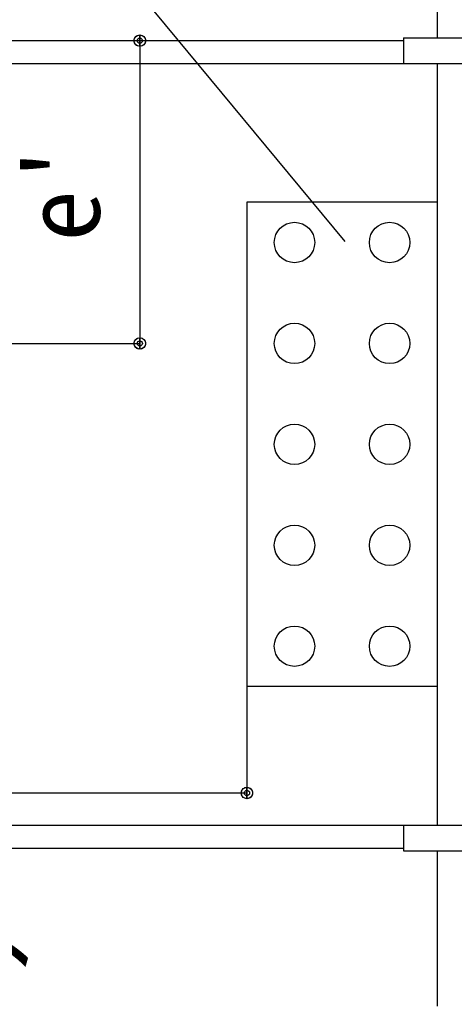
# Model space of a CAD drawing. Units: millimetres, scale not verified. Extents: x -27088 to 3772, y -2667 to 2667.
# Drawn here: x -575.2 to -373.5, y 1205.7 to 1663.9 of the extents above; entities that cross this region are included whole.
import ezdxf
from ezdxf.enums import TextEntityAlignment as Align

# ---------------------------------------------------------------- set-up
doc = ezdxf.new("R2010")
doc.units = ezdxf.units.MM
doc.header["$LTSCALE"] = 8
doc.linetypes.add('USER3', pattern=[50.8, 31.75, -6.35, 6.35, -6.35])
for name, color, linetype in [('0-0_0', 7, 'Continuous'), ('0-1_HARI', 7, 'Continuous'), ('0-3_SUNPOU', 7, 'Continuous')]:
    doc.layers.add(name, color=color, linetype=linetype)
doc.styles.add('ＭＳ ゴシック', font='')
doc.styles.get('ＭＳ ゴシック').set_extended_font_data('MS Gothic')

msp = doc.modelspace()

# ---------------------------------------------------------------- linework, layer by layer
at = {"layer": '0-1_HARI'}
for p, q in [((-381.457, 1727.7), (-381.457, 1655.474)), ((-1851.497, 1654.224), (-397.082, 1654.224)), ((-397.082, 1655.474), (-397.082, 1643.599)), ((-397.082, 1655.474), (-115.832, 1655.474)), ((-1851.497, 1643.599), (-397.082, 1643.599)), ((-397.082, 1643.599), (-115.832, 1643.599)), ((-381.457, 1643.599), (-381.457, 1289.849)), ((-381.457, 1354.224), (-469.75, 1354.224)), ((-1851.497, 1289.849), (-397.082, 1289.849)), ((-397.082, 1289.849), (-397.082, 1277.974)), ((-397.082, 1289.849), (-115.832, 1289.849)), ((-1851.497, 1279.224), (-397.082, 1279.224)), ((-397.082, 1277.974), (-115.832, 1277.974)), ((-381.457, 1277.974), (-381.457, 1205.747))]:
    msp.add_line(p, q, dxfattribs=at)
msp.add_lwpolyline([(-381.457, 1579.224), (-469.75, 1579.224), (-469.75, 1354.224)], dxfattribs=at)
for centre in [(-447.677, 1560.474), (-403.53, 1560.474), (-447.677, 1513.599), (-403.53, 1513.599), (-447.677, 1466.724), (-403.53, 1466.724), (-447.677, 1419.849), (-403.53, 1419.849), (-447.677, 1372.974), (-403.53, 1372.974)]:
    msp.add_circle(centre, 9.375, dxfattribs=at)
at = {"layer": '0-3_SUNPOU'}
for p, q in [((-424.114, 1560.949), (-550.401, 1713.434)), ((-522.1, 1654.224), (-522.049, 1654.738)), ((-522.049, 1653.709), (-522.1, 1654.224)), ((-522.049, 1654.738), (-521.899, 1655.233)), ((-521.899, 1655.233), (-521.656, 1655.688)), ((-521.656, 1655.688), (-521.328, 1656.088)), ((-521.328, 1656.088), (-520.928, 1656.416)), ((-520.928, 1656.416), (-520.473, 1656.659)), ((-520.473, 1656.659), (-519.978, 1656.809)), ((-519.464, 1656.86), (-519.464, 1510.962)), ((-519.464, 1656.659), (-519.464, 1656.809)), ((-519.464, 1656.809), (-519.464, 1656.659)), ((-519.464, 1656.416), (-519.464, 1656.659)), ((-519.464, 1656.659), (-519.464, 1656.416)), ((-519.464, 1656.088), (-519.464, 1656.416)), ((-519.464, 1656.416), (-519.464, 1656.088)), ((-519.464, 1655.688), (-519.464, 1656.088)), ((-519.464, 1656.088), (-519.464, 1655.688)), ((-519.464, 1655.233), (-519.464, 1655.688)), ((-519.464, 1655.688), (-519.464, 1655.233)), ((-519.464, 1654.738), (-519.464, 1655.233)), ((-519.464, 1655.233), (-519.464, 1654.738)), ((-519.464, 1654.224), (-519.464, 1654.738)), ((-519.464, 1654.738), (-519.464, 1654.224)), ((-519.464, 1653.709), (-519.464, 1654.224)), ((-519.464, 1654.224), (-519.464, 1653.709)), ((-518.949, 1656.809), (-518.455, 1656.659)), ((-518.455, 1656.659), (-517.999, 1656.416)), ((-517.999, 1656.416), (-517.599, 1656.088)), ((-517.599, 1656.088), (-517.272, 1655.688)), ((-517.272, 1655.688), (-517.028, 1655.233)), ((-517.028, 1655.233), (-516.878, 1654.738)), ((-516.878, 1654.738), (-516.827, 1654.224)), ((-516.827, 1654.224), (-516.878, 1653.709)), ((-521.899, 1653.215), (-522.049, 1653.709)), ((-521.656, 1652.759), (-521.899, 1653.215)), ((-521.328, 1652.359), (-521.656, 1652.759)), ((-520.928, 1652.032), (-521.328, 1652.359)), ((-520.473, 1651.788), (-520.928, 1652.032)), ((-519.978, 1651.638), (-520.473, 1651.788)), ((-519.464, 1653.215), (-519.464, 1653.709)), ((-519.464, 1653.709), (-519.464, 1653.215)), ((-519.464, 1652.759), (-519.464, 1653.215)), ((-519.464, 1653.215), (-519.464, 1652.759)), ((-519.464, 1652.359), (-519.464, 1652.759)), ((-519.464, 1652.759), (-519.464, 1652.359)), ((-519.464, 1652.032), (-519.464, 1652.359)), ((-519.464, 1652.359), (-519.464, 1652.032)), ((-519.464, 1651.788), (-519.464, 1652.032)), ((-519.464, 1652.032), (-519.464, 1651.788)), ((-519.464, 1651.638), (-519.464, 1651.788)), ((-519.464, 1651.788), (-519.464, 1651.638)), ((-518.455, 1651.788), (-518.949, 1651.638)), ((-517.999, 1652.032), (-518.455, 1651.788)), ((-517.599, 1652.359), (-517.999, 1652.032)), ((-517.272, 1652.759), (-517.599, 1652.359)), ((-517.028, 1653.215), (-517.272, 1652.759)), ((-516.878, 1653.709), (-517.028, 1653.215)), ((-549.059, 1513.599), (-519.464, 1513.599)), ((-522.1, 1513.599), (-522.06, 1514.056)), ((-522.06, 1513.141), (-522.1, 1513.599)), ((-522.06, 1514.056), (-521.941, 1514.5)), ((-521.941, 1512.697), (-522.06, 1513.141)), ((-521.941, 1514.5), (-521.747, 1514.917)), ((-521.747, 1512.28), (-521.941, 1512.697)), ((-521.747, 1514.917), (-521.483, 1515.293)), ((-521.483, 1511.904), (-521.747, 1512.28)), ((-521.483, 1515.293), (-521.158, 1515.618)), ((-521.158, 1515.618), (-520.782, 1515.882)), ((-520.782, 1515.882), (-520.365, 1516.076)), ((-520.365, 1516.076), (-519.921, 1516.195)), ((-519.464, 1516.076), (-519.464, 1516.195)), ((-519.464, 1516.195), (-519.464, 1516.076)), ((-519.464, 1515.882), (-519.464, 1516.076)), ((-519.464, 1516.076), (-519.464, 1515.882)), ((-519.464, 1515.618), (-519.464, 1515.882)), ((-519.464, 1515.882), (-519.464, 1515.618)), ((-519.464, 1515.293), (-519.464, 1515.618)), ((-519.464, 1515.618), (-519.464, 1515.293)), ((-519.464, 1514.917), (-519.464, 1515.293)), ((-519.464, 1515.293), (-519.464, 1514.917)), ((-519.464, 1514.5), (-519.464, 1514.917)), ((-519.464, 1514.917), (-519.464, 1514.5)), ((-519.464, 1514.056), (-519.464, 1514.5)), ((-519.464, 1514.5), (-519.464, 1514.056)), ((-519.464, 1513.599), (-519.464, 1514.056)), ((-519.464, 1514.056), (-519.464, 1513.599)), ((-519.464, 1513.141), (-519.464, 1513.599)), ((-519.464, 1513.599), (-519.464, 1513.141)), ((-519.464, 1512.697), (-519.464, 1513.141)), ((-519.464, 1513.141), (-519.464, 1512.697)), ((-519.464, 1512.28), (-519.464, 1512.697)), ((-519.464, 1512.697), (-519.464, 1512.28)), ((-519.464, 1511.904), (-519.464, 1512.28)), ((-519.464, 1512.28), (-519.464, 1511.904)), ((-519.006, 1516.195), (-518.562, 1516.076)), ((-518.562, 1516.076), (-518.145, 1515.882)), ((-518.145, 1515.882), (-517.769, 1515.618)), ((-517.769, 1515.618), (-517.444, 1515.293)), ((-517.444, 1515.293), (-517.18, 1514.917)), ((-517.18, 1512.28), (-517.444, 1511.904)), ((-517.18, 1514.917), (-516.986, 1514.5)), ((-516.986, 1512.697), (-517.18, 1512.28)), ((-516.986, 1514.5), (-516.867, 1514.056)), ((-516.867, 1513.141), (-516.986, 1512.697)), ((-516.867, 1514.056), (-516.827, 1513.599)), ((-516.827, 1513.599), (-516.867, 1513.141)), ((-469.75, 1513.599), (-469.75, 1302.377)), ((-521.158, 1511.579), (-521.483, 1511.904)), ((-520.782, 1511.315), (-521.158, 1511.579)), ((-520.365, 1511.121), (-520.782, 1511.315)), ((-519.921, 1511.002), (-520.365, 1511.121)), ((-519.464, 1511.579), (-519.464, 1511.904)), ((-519.464, 1511.904), (-519.464, 1511.579)), ((-519.464, 1511.315), (-519.464, 1511.579)), ((-519.464, 1511.579), (-519.464, 1511.315)), ((-519.464, 1511.121), (-519.464, 1511.315)), ((-519.464, 1511.315), (-519.464, 1511.121)), ((-519.464, 1511.002), (-519.464, 1511.121)), ((-519.464, 1511.121), (-519.464, 1511.002)), ((-518.562, 1511.121), (-519.006, 1511.002)), ((-518.145, 1511.315), (-518.562, 1511.121)), ((-517.769, 1511.579), (-518.145, 1511.315)), ((-517.444, 1511.904), (-517.769, 1511.579)), ((-472.227, 1305.705), (-472.033, 1306.121)), ((-472.033, 1306.121), (-471.769, 1306.497)), ((-471.769, 1306.497), (-471.444, 1306.822)), ((-471.444, 1306.822), (-471.068, 1307.086)), ((-471.068, 1307.086), (-470.651, 1307.28)), ((-470.651, 1307.28), (-470.207, 1307.399)), ((-469.75, 1307.389), (-469.75, 1307.399)), ((-469.75, 1307.399), (-469.75, 1307.28)), ((-469.75, 1307.239), (-469.75, 1307.389)), ((-469.75, 1307.28), (-469.75, 1307.086)), ((-469.75, 1306.995), (-469.75, 1307.239)), ((-469.75, 1307.086), (-469.75, 1306.822)), ((-469.75, 1306.667), (-469.75, 1306.995)), ((-469.75, 1306.822), (-469.75, 1306.497)), ((-469.75, 1306.268), (-469.75, 1306.667)), ((-469.75, 1306.497), (-469.75, 1306.121)), ((-469.75, 1305.812), (-469.75, 1306.268)), ((-469.75, 1306.121), (-469.75, 1305.705)), ((-469.343, 1307.399), (-469.235, 1307.389)), ((-469.235, 1307.389), (-468.741, 1307.239)), ((-468.741, 1307.239), (-468.285, 1306.995)), ((-468.285, 1306.995), (-467.885, 1306.667)), ((-467.885, 1306.667), (-467.557, 1306.268)), ((-467.557, 1306.268), (-467.314, 1305.812)), ((-719.864, 1304.803), (-469.75, 1304.803)), ((-472.386, 1304.803), (-472.346, 1305.261)), ((-472.346, 1304.345), (-472.386, 1304.803)), ((-472.346, 1305.261), (-472.227, 1305.705)), ((-472.227, 1303.901), (-472.346, 1304.345)), ((-472.033, 1303.485), (-472.227, 1303.901)), ((-471.769, 1303.108), (-472.033, 1303.485)), ((-471.444, 1302.783), (-471.769, 1303.108)), ((-471.068, 1302.52), (-471.444, 1302.783)), ((-470.651, 1302.325), (-471.068, 1302.52)), ((-470.207, 1302.206), (-470.651, 1302.325)), ((-469.75, 1305.317), (-469.75, 1305.812)), ((-469.75, 1305.705), (-469.75, 1305.261)), ((-469.75, 1304.803), (-469.75, 1305.317)), ((-469.75, 1305.261), (-469.75, 1304.803)), ((-469.75, 1304.803), (-469.75, 1304.345)), ((-469.75, 1304.288), (-469.75, 1304.803)), ((-469.75, 1304.345), (-469.75, 1303.901)), ((-469.75, 1303.794), (-469.75, 1304.288)), ((-469.75, 1303.901), (-469.75, 1303.485)), ((-469.75, 1303.338), (-469.75, 1303.794)), ((-469.75, 1303.485), (-469.75, 1303.108)), ((-469.75, 1302.939), (-469.75, 1303.338)), ((-469.75, 1303.108), (-469.75, 1302.783)), ((-469.75, 1302.611), (-469.75, 1302.939)), ((-469.75, 1302.783), (-469.75, 1302.52)), ((-469.75, 1302.367), (-469.75, 1302.611)), ((-469.75, 1302.52), (-469.75, 1302.325)), ((-469.75, 1302.217), (-469.75, 1302.367)), ((-469.75, 1302.325), (-469.75, 1302.206)), ((-469.75, 1302.206), (-469.75, 1302.217)), ((-469.235, 1302.217), (-469.343, 1302.206)), ((-468.741, 1302.367), (-469.235, 1302.217)), ((-468.285, 1302.611), (-468.741, 1302.367)), ((-467.885, 1302.939), (-468.285, 1302.611)), ((-467.557, 1303.338), (-467.885, 1302.939)), ((-467.314, 1303.794), (-467.557, 1303.338)), ((-467.314, 1305.812), (-467.164, 1305.317)), ((-467.164, 1304.288), (-467.314, 1303.794)), ((-467.164, 1305.317), (-467.113, 1304.803)), ((-467.113, 1304.803), (-467.164, 1304.288))]:
    msp.add_line(p, q, dxfattribs=at)
at = {"layer": '0-3_SUNPOU', "linetype": 'USER3'}
msp.add_line((-795.508, 1513.599), (-547.102, 1513.599), dxfattribs=at)
at = {"layer": '0-3_SUNPOU'}
for points in [[(-519.464, 1656.86), (-519.464, 1656.809), (-519.464, 1656.86)], [(-519.464, 1651.638), (-519.464, 1651.587), (-519.464, 1651.638)], [(-519.464, 1516.235), (-519.464, 1516.195), (-519.464, 1516.235)], [(-519.464, 1511.002), (-519.464, 1510.962), (-519.464, 1511.002)], [(-469.75, 1307.439), (-469.75, 1307.399), (-469.75, 1307.439)], [(-469.75, 1302.206), (-469.75, 1302.166), (-469.75, 1302.206)]]:
    msp.add_lwpolyline(points, dxfattribs=at)
for centre, radius in [((-519.464, 1654.224), 2.636), ((-519.464, 1654.224), 1.213), ((-519.464, 1513.599), 2.636), ((-519.464, 1513.599), 1.213), ((-469.75, 1304.803), 2.636), ((-469.75, 1304.803), 1.213), ((-469.75, 1304.803), 1.213)]:
    msp.add_circle(centre, radius, dxfattribs=at)

# ---------------------------------------------------------------- texts
at = {"layer": '0-0_0', "style": 'ＭＳ ゴシック'}
msp.add_text("e'", height=35.19, rotation=90, dxfattribs=at).set_placement((-527.5, 1560.864), align=Align.BOTTOM_LEFT)
msp.add_text('ﾘﾌﾞﾌﾟﾚｰﾄ', height=35.19, dxfattribs=at).set_placement((-759.677, 1201.928), align=Align.BOTTOM_LEFT)

doc.saveas('drawing.dxf')
